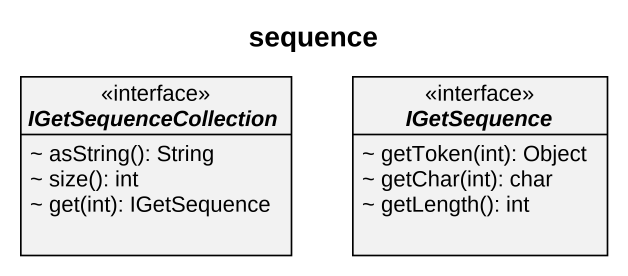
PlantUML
@startuml
title sequence
hide circle
hide empty members
skinparam classAttributeIconSize 0
interface IGetSequenceCollection <<interface>> {
  ~ asString(): String
  ~ size(): int
  ~ get(int): IGetSequence
}
interface IGetSequence <<interface>> {
  ~ getToken(int): Object
  ~ getChar(int): char
  ~ getLength(): int
}
@enduml
